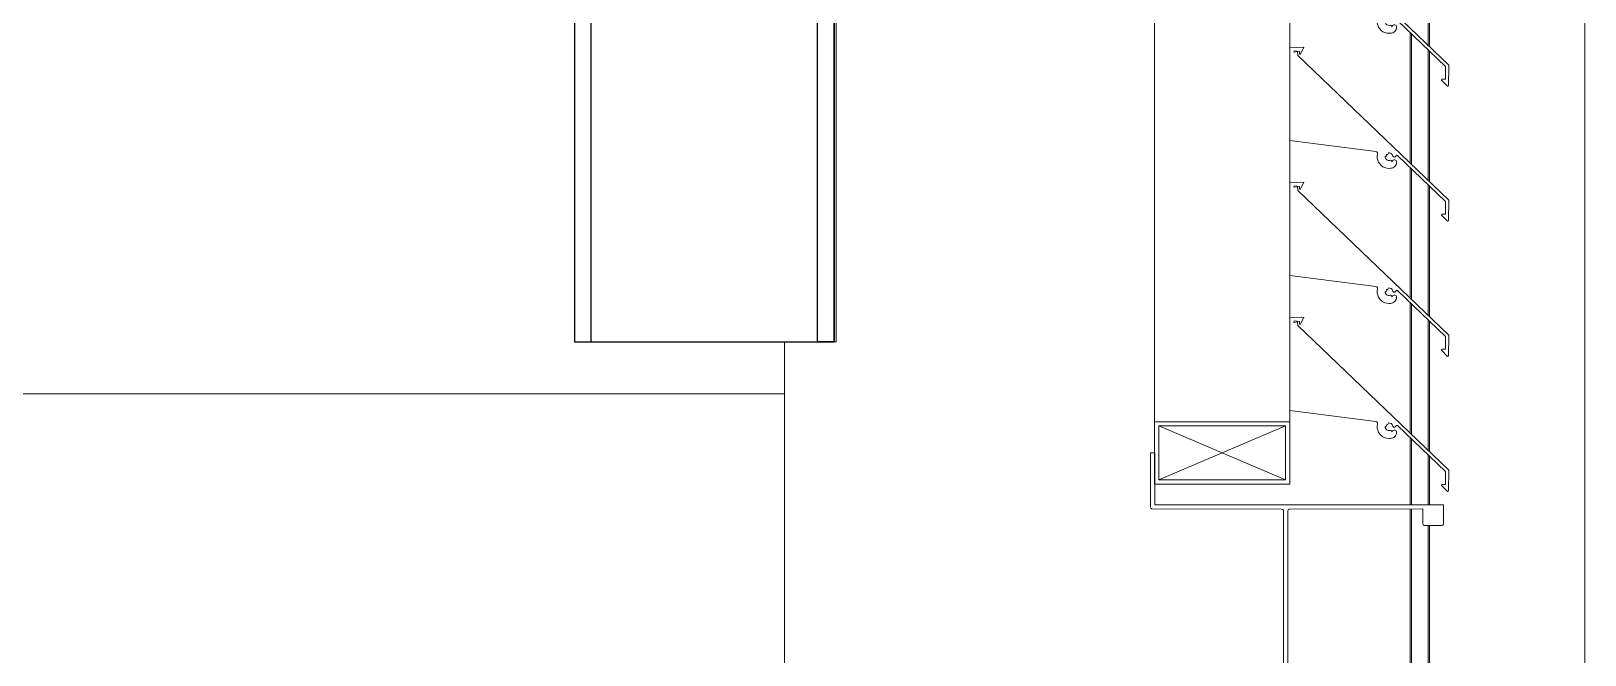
# Model space of a CAD drawing. Header units: millimetres. Extents: x -220592 to 404889, y -217665 to 38245.
# Drawn here: x 36212 to 36960, y -39141 to -38841 of the extents above; entities that cross this region are included whole.
import ezdxf

# ---------------------------------------------------------------- set-up
doc = ezdxf.new("R2010")
doc.units = ezdxf.units.MM
doc.set_wipeout_variables(frame=1)
doc.linetypes.add('XKITLINE00', pattern=[0])
for name, color, linetype in [('000 - 0_HIDE_OBJ_FRAMING_DEF_SUB_1', 7, 'Continuous'), ('000 - STRUCTURE_STEEL_FRAMING_SUB_COLOR_1', 7, 'Continuous'), ('000 - STRUCTURE_STEEL_FRAMING_SUB_COLOR_2', 7, 'Continuous'), ('000 - STRUCTURE_STEEL_FRAMING_WIPEOUT_', 7, 'Continuous')]:
    doc.layers.add(name, color=color, linetype=linetype)
doc.layers.add('Part', color=7, linetype='Continuous', lineweight=0)

# ---------------------------------------------------------------- blocks, each defined once
blk = doc.blocks.new('*A14464')
at = {"layer": 'Part', "color": 7, "linetype": 'XKITLINE00', "lineweight": 0}
for p, q in [((-81.668236, 125.056123), (-81.668243, 124.610453)), ((-81.60055, 125.058745), (-81.668236, 125.056123)), ((-81.648356, 125.034428), (-81.64632, 125.041001)), ((-81.63134, 125.037332), (-81.648356, 125.034428)), ((-81.64632, 125.041001), (-81.621337, 125.037861)), ((-81.628443, 125.018789), (-81.63134, 125.037332)), ((-80.903321, 124.322543), (-81.628443, 125.018789)), ((-81.621337, 125.037861), (-81.621208, 125.02567)), ((-81.621208, 125.02567), (-81.616085, 125.025258)), ((-81.616085, 125.025258), (-81.60055, 125.058745)), ((-81.668243, 124.610453), (-81.254237, 124.557423)), ((-81.254237, 124.557423), (-81.249162, 124.555233)), ((-81.249162, 124.555233), (-81.246025, 124.550681)), ((-81.245786, 124.545159), (-81.247272, 124.535025)), ((-81.247272, 124.535025), (-81.246897, 124.524789)), ((-81.246897, 124.524789), (-81.244674, 124.51479)), ((-81.246025, 124.550681), (-81.245786, 124.545159)), ((-81.244674, 124.51479), (-81.240676, 124.50536)), ((-81.240676, 124.50536), (-81.235036, 124.49681)), ((-81.235036, 124.49681), (-81.22794, 124.489423)), ((-81.22794, 124.489423), (-81.219624, 124.483445)), ((-81.219624, 124.483445), (-81.210361, 124.479072)), ((-81.209279, 124.533625), (-81.201573, 124.534731)), ((-81.20871, 124.527141), (-81.209279, 124.533625)), ((-81.205908, 124.521267), (-81.20871, 124.527141)), ((-81.201226, 124.516745), (-81.205908, 124.521267)), ((-81.202743, 124.541791), (-81.195578, 124.542735)), ((-81.201573, 124.534731), (-81.202743, 124.541791)), ((-81.195258, 124.514147), (-81.201226, 124.516745)), ((-81.195578, 124.542735), (-81.193256, 124.550125)), ((-81.188758, 124.513803), (-81.195258, 124.514147)), ((-81.193256, 124.550125), (-81.186584, 124.549703)), ((-81.18284, 124.514708), (-81.188758, 124.513803)), ((-81.186584, 124.549703), (-81.180508, 124.546913)), ((-81.178029, 124.512301), (-81.18284, 124.514708)), ((-81.180508, 124.546913), (-81.175841, 124.542126)), ((-81.175999, 124.50732), (-81.178029, 124.512301)), ((-81.173057, 124.512792), (-81.175999, 124.50732)), ((-81.175841, 124.542126), (-81.172727, 124.534553)), ((-81.1679, 124.51601), (-81.173057, 124.512792)), ((-81.172727, 124.534553), (-81.168544, 124.530396)), ((-81.168544, 124.530396), (-81.16265, 124.53019)), ((-81.161823, 124.515998), (-81.1679, 124.51601)), ((-81.167149, 124.480857), (-81.162695, 124.484515)), ((-81.162695, 124.484515), (-81.159024, 124.488958)), ((-81.16265, 124.53019), (-81.158186, 124.534044)), ((-81.156679, 124.512761), (-81.161823, 124.515998)), ((-81.159024, 124.488958), (-81.15627, 124.494021)), ((-81.158186, 124.534044), (-81.154531, 124.538671)), ((-81.154039, 124.507287), (-81.156679, 124.512761)), ((-81.15627, 124.494021), (-81.154535, 124.499517)), ((-81.154535, 124.499517), (-81.154039, 124.507287)), ((-81.154531, 124.538671), (-81.149372, 124.537579)), ((-81.149372, 124.537579), (-80.918356, 124.316176)), ((-81.210361, 124.479072), (-81.20046, 124.476449)), ((-81.20046, 124.476449), (-81.190247, 124.475664)), ((-81.190247, 124.475664), (-81.183448, 124.475762)), ((-81.183448, 124.475762), (-81.17772, 124.476398)), ((-81.17772, 124.476398), (-81.172219, 124.478117)), ((-81.172219, 124.478117), (-81.167149, 124.480857)), ((-80.918356, 124.316176), (-80.918699, 124.25483)), ((-80.903874, 124.223392), (-80.903321, 124.322543)), ((-80.936119, 124.254733), (-80.937204, 124.249812)), ((-80.937204, 124.249812), (-80.908555, 124.220923)), ((-80.918699, 124.25483), (-80.936119, 124.254733)), ((-80.908555, 124.220923), (-80.903874, 124.223392))]:
    blk.add_line(p, q, dxfattribs=at)
blk = doc.blocks.new('*A14465')
at = {"layer": 'Part', "color": 7, "linetype": 'XKITLINE00', "lineweight": 0}
for p, q in [((-81.668045, 124.556249), (-82.318045, 124.556249)), ((-82.318045, 124.556249), (-82.318045, 124.256249)), ((-82.298045, 124.276249), (-81.688045, 124.536249)), ((-82.298045, 124.536249), (-81.688045, 124.276249)), ((-82.298045, 124.276249), (-82.298045, 124.536249)), ((-82.298045, 124.536249), (-81.688045, 124.536249)), ((-81.688045, 124.536249), (-81.688045, 124.276249)), ((-81.668045, 124.256249), (-81.668045, 124.556249)), ((-81.688045, 124.276249), (-82.298045, 124.276249)), ((-82.318045, 124.256249), (-81.668045, 124.256249))]:
    blk.add_line(p, q, dxfattribs=at)
blk = doc.blocks.new('*A14466')
at = {"layer": 'Part', "color": 7, "linetype": 'XKITLINE00', "lineweight": 0}
for p, q in [((-82.317761, 124.40603), (-82.337761, 124.406027)), ((-82.337761, 124.406027), (-82.337716, 124.146027)), ((-82.317717, 124.15603), (-82.317761, 124.40603)), ((-82.337716, 124.146027), (-82.336029, 124.140471)), ((-82.336029, 124.140471), (-82.331541, 124.136789)), ((-82.331541, 124.136789), (-81.707714, 124.136137)), ((-80.927717, 124.156273), (-82.317717, 124.15603)), ((-81.707714, 124.136137), (-81.702158, 124.134452)), ((-81.702158, 124.134452), (-81.698474, 124.129965)), ((-81.698474, 124.129965), (-81.697712, 124.126138)), ((-81.697548, 123.186138), (-81.697712, 124.126138)), ((-81.677712, 124.126142), (-81.676028, 124.131698)), ((-81.676786, 123.182315), (-81.677712, 124.126142)), ((-81.676028, 124.131698), (-81.671541, 124.135382)), ((-81.671541, 124.135382), (-81.027714, 124.136255)), ((-81.027714, 124.136255), (-81.027702, 124.066255)), ((-80.928462, 124.062446), (-80.927717, 124.156273)), ((-81.027702, 124.066255), (-81.026015, 124.0607)), ((-81.026015, 124.0607), (-81.021527, 124.057018)), ((-81.021527, 124.057018), (-80.9377, 124.056271)), ((-80.9377, 124.056271), (-80.932145, 124.057957)), ((-80.932145, 124.057957), (-80.928462, 124.062446)), ((-81.026798, 123.250082), (-81.027546, 123.176255)), ((-81.023116, 123.254571), (-81.026798, 123.250082)), ((-81.01756, 123.256257), (-81.023116, 123.254571)), ((-80.933733, 123.25551), (-81.01756, 123.256257)), ((-80.929245, 123.251828), (-80.933733, 123.25551)), ((-80.927559, 123.246273), (-80.929245, 123.251828)), ((-80.927543, 123.156273), (-80.927559, 123.246273)), ((-82.336784, 123.169854), (-82.337499, 122.906027)), ((-82.333102, 123.174342), (-82.336784, 123.169854)), ((-82.327546, 123.176028), (-82.333102, 123.174342)), ((-81.70372, 123.176899), (-82.327546, 123.176028)), ((-82.317543, 123.15603), (-80.927543, 123.156273)), ((-82.317499, 122.90603), (-82.317543, 123.15603)), ((-81.699232, 123.180582), (-81.70372, 123.176899)), ((-81.697548, 123.186138), (-81.699232, 123.180582)), ((-81.673102, 123.177828), (-81.676786, 123.182315)), ((-81.667546, 123.176144), (-81.673102, 123.177828)), ((-81.027546, 123.176255), (-81.667546, 123.176144)), ((-82.337499, 122.906027), (-82.317499, 122.90603))]:
    blk.add_line(p, q, dxfattribs=at)
blk = doc.blocks.new('*A14476')
at = {"layer": 'Part', "color": 7, "linetype": 'XKITLINE00', "lineweight": 0}
for p, q in [((-82.318045, 124.556249), (-82.318045, 137.756135)), ((-81.668045, 126.356131), (-81.668045, 126.560427)), ((-81.668045, 125.706131), (-81.668045, 125.910427)), ((-81.668045, 125.056131), (-81.668045, 125.260427)), ((-81.668045, 124.556249), (-81.668045, 124.610427))]:
    blk.add_line(p, q, dxfattribs=at)
blk = doc.blocks.new('*A14477')
at = {"layer": 'Part', "color": 7, "linetype": 'XKITLINE00', "lineweight": 0}
for p, q in [((-80.247799, 119.232111), (-80.247799, 132.032111)), ((-81.002505, 126.367777), (-81.002505, 126.996823)), ((-80.9964, 126.361916), (-80.9964, 126.990973)), ((-81.087973, 125.799842), (-81.087973, 126.428735)), ((-81.081868, 125.79398), (-81.081868, 126.422884)), ((-81.002505, 125.717777), (-81.002505, 126.346823)), ((-80.9964, 125.711916), (-80.9964, 126.340973)), ((-81.087973, 125.149842), (-81.087973, 125.778735)), ((-81.081868, 125.14398), (-81.081868, 125.772884)), ((-81.002505, 125.067777), (-81.002505, 125.696823)), ((-80.9964, 125.061916), (-80.9964, 125.690973)), ((-81.087973, 124.499842), (-81.087973, 125.128735)), ((-81.081868, 124.49398), (-81.081868, 125.122884)), ((-81.002505, 124.417777), (-81.002505, 125.046823)), ((-80.9964, 124.411916), (-80.9964, 125.040973)), ((-81.087973, 124.156245), (-81.087973, 124.478735)), ((-81.081868, 124.156246), (-81.081868, 124.472884)), ((-81.002505, 124.15626), (-81.002505, 124.396823)), ((-80.9964, 124.156261), (-80.9964, 124.390973)), ((-81.087973, 123.176245), (-81.087973, 124.136174)), ((-81.081868, 123.176246), (-81.081868, 124.136182)), ((-81.002505, 123.256123), (-81.002505, 124.056848)), ((-80.9964, 123.256069), (-80.9964, 124.056794))]:
    blk.add_line(p, q, dxfattribs=at)
blk = doc.blocks.new('*A14563')
at = {"layer": 'Part', "color": 7, "linetype": 'XKITLINE00', "lineweight": 0}
for p, q in [((-81.668236, 127.006123), (-81.668243, 126.560453)), ((-81.60055, 127.008745), (-81.668236, 127.006123)), ((-81.648356, 126.984428), (-81.64632, 126.991001)), ((-81.63134, 126.987332), (-81.648356, 126.984428)), ((-81.64632, 126.991001), (-81.621337, 126.987861)), ((-81.628443, 126.968789), (-81.63134, 126.987332)), ((-80.903321, 126.272543), (-81.628443, 126.968789)), ((-81.621337, 126.987861), (-81.621208, 126.97567)), ((-81.621208, 126.97567), (-81.616085, 126.975258)), ((-81.616085, 126.975258), (-81.60055, 127.008745)), ((-81.668243, 126.560453), (-81.254237, 126.507423)), ((-81.254237, 126.507423), (-81.249162, 126.505233)), ((-81.249162, 126.505233), (-81.246025, 126.500681)), ((-81.245786, 126.495159), (-81.247272, 126.485025)), ((-81.247272, 126.485025), (-81.246897, 126.474789)), ((-81.246897, 126.474789), (-81.244674, 126.46479)), ((-81.246025, 126.500681), (-81.245786, 126.495159)), ((-81.244674, 126.46479), (-81.240676, 126.45536)), ((-81.240676, 126.45536), (-81.235036, 126.44681)), ((-81.235036, 126.44681), (-81.22794, 126.439423)), ((-81.22794, 126.439423), (-81.219624, 126.433445)), ((-81.219624, 126.433445), (-81.210361, 126.429072)), ((-81.210361, 126.429072), (-81.20046, 126.426449)), ((-81.209279, 126.483625), (-81.201573, 126.484731)), ((-81.20871, 126.477141), (-81.209279, 126.483625)), ((-81.205908, 126.471267), (-81.20871, 126.477141)), ((-81.201226, 126.466745), (-81.205908, 126.471267)), ((-81.202743, 126.491791), (-81.195578, 126.492735)), ((-81.201573, 126.484731), (-81.202743, 126.491791)), ((-81.195258, 126.464147), (-81.201226, 126.466745)), ((-81.195578, 126.492735), (-81.193256, 126.500125)), ((-81.188758, 126.463803), (-81.195258, 126.464147)), ((-81.193256, 126.500125), (-81.186584, 126.499703)), ((-81.18284, 126.464708), (-81.188758, 126.463803)), ((-81.186584, 126.499703), (-81.180508, 126.496913)), ((-81.178029, 126.462301), (-81.18284, 126.464708)), ((-81.180508, 126.496913), (-81.175841, 126.492126)), ((-81.175999, 126.45732), (-81.178029, 126.462301)), ((-81.17772, 126.426398), (-81.172219, 126.428117)), ((-81.173057, 126.462792), (-81.175999, 126.45732)), ((-81.175841, 126.492126), (-81.172727, 126.484553)), ((-81.1679, 126.46601), (-81.173057, 126.462792)), ((-81.172727, 126.484553), (-81.168544, 126.480396)), ((-81.172219, 126.428117), (-81.167149, 126.430857)), ((-81.168544, 126.480396), (-81.16265, 126.48019)), ((-81.161823, 126.465998), (-81.1679, 126.46601)), ((-81.167149, 126.430857), (-81.162695, 126.434515)), ((-81.162695, 126.434515), (-81.159024, 126.438958)), ((-81.16265, 126.48019), (-81.158186, 126.484044)), ((-81.156679, 126.462761), (-81.161823, 126.465998)), ((-81.159024, 126.438958), (-81.15627, 126.444021)), ((-81.158186, 126.484044), (-81.154531, 126.488671)), ((-81.154039, 126.457287), (-81.156679, 126.462761)), ((-81.15627, 126.444021), (-81.154535, 126.449517)), ((-81.154535, 126.449517), (-81.154039, 126.457287)), ((-81.154531, 126.488671), (-81.149372, 126.487579)), ((-81.149372, 126.487579), (-80.918356, 126.266176)), ((-81.20046, 126.426449), (-81.190247, 126.425664)), ((-81.190247, 126.425664), (-81.183448, 126.425762)), ((-81.183448, 126.425762), (-81.17772, 126.426398)), ((-80.936119, 126.204733), (-80.937204, 126.199812)), ((-80.918699, 126.20483), (-80.936119, 126.204733)), ((-80.918356, 126.266176), (-80.918699, 126.20483)), ((-80.903874, 126.173392), (-80.903321, 126.272543)), ((-80.937204, 126.199812), (-80.908555, 126.170923)), ((-80.908555, 126.170923), (-80.903874, 126.173392))]:
    blk.add_line(p, q, dxfattribs=at)
blk = doc.blocks.new('*A14564')
at = {"layer": 'Part', "color": 7, "linetype": 'XKITLINE00', "lineweight": 0}
for p, q in [((-81.668236, 126.356123), (-81.668243, 125.910453)), ((-81.60055, 126.358745), (-81.668236, 126.356123)), ((-81.616085, 126.325258), (-81.60055, 126.358745)), ((-81.648356, 126.334428), (-81.64632, 126.341001)), ((-81.63134, 126.337332), (-81.648356, 126.334428)), ((-81.64632, 126.341001), (-81.621337, 126.337861)), ((-81.628443, 126.318789), (-81.63134, 126.337332)), ((-80.903321, 125.622543), (-81.628443, 126.318789)), ((-81.621337, 126.337861), (-81.621208, 126.32567)), ((-81.621208, 126.32567), (-81.616085, 126.325258)), ((-81.668243, 125.910453), (-81.254237, 125.857423)), ((-81.254237, 125.857423), (-81.249162, 125.855233)), ((-81.249162, 125.855233), (-81.246025, 125.850681)), ((-81.245786, 125.845159), (-81.247272, 125.835025)), ((-81.247272, 125.835025), (-81.246897, 125.824789)), ((-81.246025, 125.850681), (-81.245786, 125.845159)), ((-81.209279, 125.833625), (-81.201573, 125.834731)), ((-81.20871, 125.827141), (-81.209279, 125.833625)), ((-81.202743, 125.841791), (-81.195578, 125.842735)), ((-81.201573, 125.834731), (-81.202743, 125.841791)), ((-81.195578, 125.842735), (-81.193256, 125.850125)), ((-81.193256, 125.850125), (-81.186584, 125.849703)), ((-81.186584, 125.849703), (-81.180508, 125.846913)), ((-81.180508, 125.846913), (-81.175841, 125.842126)), ((-81.175841, 125.842126), (-81.172727, 125.834553)), ((-81.172727, 125.834553), (-81.168544, 125.830396)), ((-81.168544, 125.830396), (-81.16265, 125.83019)), ((-81.16265, 125.83019), (-81.158186, 125.834044)), ((-81.158186, 125.834044), (-81.154531, 125.838671)), ((-81.154531, 125.838671), (-81.149372, 125.837579)), ((-81.149372, 125.837579), (-80.918356, 125.616176)), ((-81.246897, 125.824789), (-81.244674, 125.81479)), ((-81.244674, 125.81479), (-81.240676, 125.80536)), ((-81.240676, 125.80536), (-81.235036, 125.79681)), ((-81.235036, 125.79681), (-81.22794, 125.789423)), ((-81.22794, 125.789423), (-81.219624, 125.783445)), ((-81.219624, 125.783445), (-81.210361, 125.779072)), ((-81.210361, 125.779072), (-81.20046, 125.776449)), ((-81.205908, 125.821267), (-81.20871, 125.827141)), ((-81.201226, 125.816745), (-81.205908, 125.821267)), ((-81.195258, 125.814147), (-81.201226, 125.816745)), ((-81.20046, 125.776449), (-81.190247, 125.775664)), ((-81.188758, 125.813803), (-81.195258, 125.814147)), ((-81.190247, 125.775664), (-81.183448, 125.775762)), ((-81.18284, 125.814708), (-81.188758, 125.813803)), ((-81.183448, 125.775762), (-81.17772, 125.776398)), ((-81.178029, 125.812301), (-81.18284, 125.814708)), ((-81.175999, 125.80732), (-81.178029, 125.812301)), ((-81.17772, 125.776398), (-81.172219, 125.778117)), ((-81.173057, 125.812792), (-81.175999, 125.80732)), ((-81.1679, 125.81601), (-81.173057, 125.812792)), ((-81.172219, 125.778117), (-81.167149, 125.780857)), ((-81.161823, 125.815998), (-81.1679, 125.81601)), ((-81.167149, 125.780857), (-81.162695, 125.784515)), ((-81.162695, 125.784515), (-81.159024, 125.788958)), ((-81.156679, 125.812761), (-81.161823, 125.815998)), ((-81.159024, 125.788958), (-81.15627, 125.794021)), ((-81.154039, 125.807287), (-81.156679, 125.812761)), ((-81.15627, 125.794021), (-81.154535, 125.799517)), ((-81.154535, 125.799517), (-81.154039, 125.807287)), ((-80.918356, 125.616176), (-80.918699, 125.55483)), ((-80.903874, 125.523392), (-80.903321, 125.622543)), ((-80.936119, 125.554733), (-80.937204, 125.549812)), ((-80.937204, 125.549812), (-80.908555, 125.520923)), ((-80.918699, 125.55483), (-80.936119, 125.554733)), ((-80.908555, 125.520923), (-80.903874, 125.523392))]:
    blk.add_line(p, q, dxfattribs=at)
blk = doc.blocks.new('*A14565')
at = {"layer": 'Part', "color": 7, "linetype": 'XKITLINE00', "lineweight": 0}
for p, q in [((-81.668236, 125.706123), (-81.668243, 125.260453)), ((-81.60055, 125.708745), (-81.668236, 125.706123)), ((-81.648356, 125.684428), (-81.64632, 125.691001)), ((-81.63134, 125.687332), (-81.648356, 125.684428)), ((-81.64632, 125.691001), (-81.621337, 125.687861)), ((-81.628443, 125.668789), (-81.63134, 125.687332)), ((-81.621337, 125.687861), (-81.621208, 125.67567)), ((-81.616085, 125.675258), (-81.60055, 125.708745)), ((-80.903321, 124.972543), (-81.628443, 125.668789)), ((-81.621208, 125.67567), (-81.616085, 125.675258)), ((-81.668243, 125.260453), (-81.254237, 125.207423)), ((-81.254237, 125.207423), (-81.249162, 125.205233)), ((-81.249162, 125.205233), (-81.246025, 125.200681)), ((-81.245786, 125.195159), (-81.247272, 125.185025)), ((-81.247272, 125.185025), (-81.246897, 125.174789)), ((-81.246897, 125.174789), (-81.244674, 125.16479)), ((-81.246025, 125.200681), (-81.245786, 125.195159)), ((-81.244674, 125.16479), (-81.240676, 125.15536)), ((-81.209279, 125.183625), (-81.201573, 125.184731)), ((-81.20871, 125.177141), (-81.209279, 125.183625)), ((-81.205908, 125.171267), (-81.20871, 125.177141)), ((-81.201226, 125.166745), (-81.205908, 125.171267)), ((-81.202743, 125.191791), (-81.195578, 125.192735)), ((-81.201573, 125.184731), (-81.202743, 125.191791)), ((-81.195258, 125.164147), (-81.201226, 125.166745)), ((-81.195578, 125.192735), (-81.193256, 125.200125)), ((-81.188758, 125.163803), (-81.195258, 125.164147)), ((-81.193256, 125.200125), (-81.186584, 125.199703)), ((-81.18284, 125.164708), (-81.188758, 125.163803)), ((-81.186584, 125.199703), (-81.180508, 125.196913)), ((-81.178029, 125.162301), (-81.18284, 125.164708)), ((-81.180508, 125.196913), (-81.175841, 125.192126)), ((-81.175999, 125.15732), (-81.178029, 125.162301)), ((-81.173057, 125.162792), (-81.175999, 125.15732)), ((-81.175841, 125.192126), (-81.172727, 125.184553)), ((-81.1679, 125.16601), (-81.173057, 125.162792)), ((-81.172727, 125.184553), (-81.168544, 125.180396)), ((-81.168544, 125.180396), (-81.16265, 125.18019)), ((-81.161823, 125.165998), (-81.1679, 125.16601)), ((-81.16265, 125.18019), (-81.158186, 125.184044)), ((-81.156679, 125.162761), (-81.161823, 125.165998)), ((-81.158186, 125.184044), (-81.154531, 125.188671)), ((-81.154039, 125.157287), (-81.156679, 125.162761)), ((-81.154535, 125.149517), (-81.154039, 125.157287)), ((-81.154531, 125.188671), (-81.149372, 125.187579)), ((-81.149372, 125.187579), (-80.918356, 124.966176)), ((-81.240676, 125.15536), (-81.235036, 125.14681)), ((-81.235036, 125.14681), (-81.22794, 125.139423)), ((-81.22794, 125.139423), (-81.219624, 125.133445)), ((-81.219624, 125.133445), (-81.210361, 125.129072)), ((-81.210361, 125.129072), (-81.20046, 125.126449)), ((-81.20046, 125.126449), (-81.190247, 125.125664)), ((-81.190247, 125.125664), (-81.183448, 125.125762)), ((-81.183448, 125.125762), (-81.17772, 125.126398)), ((-81.17772, 125.126398), (-81.172219, 125.128117)), ((-81.172219, 125.128117), (-81.167149, 125.130857)), ((-81.167149, 125.130857), (-81.162695, 125.134515)), ((-81.162695, 125.134515), (-81.159024, 125.138958)), ((-81.159024, 125.138958), (-81.15627, 125.144021)), ((-81.15627, 125.144021), (-81.154535, 125.149517)), ((-80.918356, 124.966176), (-80.918699, 124.90483)), ((-80.903874, 124.873392), (-80.903321, 124.972543)), ((-80.936119, 124.904733), (-80.937204, 124.899812)), ((-80.937204, 124.899812), (-80.908555, 124.870923)), ((-80.918699, 124.90483), (-80.936119, 124.904733)), ((-80.908555, 124.870923), (-80.903874, 124.873392))]:
    blk.add_line(p, q, dxfattribs=at)
blk = doc.blocks.new('*A13471')
at = {"layer": '000 - 0_HIDE_OBJ_FRAMING_DEF_SUB_1', "color": 7, "linetype": 'XKITLINE00', "lineweight": 0}
blk.add_line((-83.063315, 124.690337), (-83.063315, 124.940805), dxfattribs=at)
blk = doc.blocks.new('*A13472')
at = {"layer": '000 - 0_HIDE_OBJ_FRAMING_DEF_SUB_1', "color": 7, "linetype": 'XKITLINE00', "lineweight": 0}
blk.add_line((-83.063349, 124.690337), (-83.063349, 124.940805), dxfattribs=at)
blk = doc.blocks.new('*A14400')
at = {"layer": '000 - 0_HIDE_OBJ_FRAMING_DEF_SUB_1', "color": 7, "linetype": 'XKITLINE00', "lineweight": 0}
for p, q in [((-83.983213, 124.940805), (-83.983213, 152.190805)), ((-82.893213, 124.940805), (-82.893213, 152.190805)), ((-82.813213, 124.940805), (-82.813213, 152.190805)), ((-84.063213, 124.940805), (-84.063213, 127.690805)), ((-84.063213, 124.940805), (-82.813213, 124.940805))]:
    blk.add_line(p, q, dxfattribs=at)
blk = doc.blocks.new('*A14463')
at = {"layer": '000 - 0_HIDE_OBJ_FRAMING_DEF_SUB_1', "color": 7, "linetype": 'XKITLINE00', "lineweight": 0}
for p, q in [((-87.063349, 124.690337), (-83.063349, 124.690337)), ((-87.063349, 122.690337), (-87.063349, 124.690337)), ((-83.063349, 124.690337), (-83.063349, 122.690337)), ((-83.063349, 122.690337), (-87.063349, 122.690337))]:
    blk.add_line(p, q, dxfattribs=at)
blk = doc.blocks.new('W-1-PP18-ST_20260402-011103_LOWER_PL')
at = {"layer": '000 - 0_HIDE_OBJ_FRAMING_DEF_SUB_1', "color": 7, "lineweight": 0, "xscale": 100, "yscale": 100, "zscale": 100}
for name in ['*A13471', '*A13472', '*A14400', '*A14463']:
    blk.add_blockref(name, (17759.3349, -35779.0805), dxfattribs=at)
blk = doc.blocks.new('*U17515')
at = {"color": 7}
blk.add_wipeout([(0, 0), (0, 125), (2725, 125), (2725, 0)], dxfattribs=at).dxf.layer = '000 - STRUCTURE_STEEL_FRAMING_WIPEOUT_'
at = {"layer": '000 - STRUCTURE_STEEL_FRAMING_SUB_COLOR_1', "color": 7}
for points in [[(0, 125), (0, 117), (2725, 117), (2725, 125)], [(0, 0), (0, 8), (2725, 8), (2725, 0)]]:
    blk.add_lwpolyline(points, close=True, dxfattribs=at)
at = {"layer": '000 - STRUCTURE_STEEL_FRAMING_SUB_COLOR_2', "color": 7}
blk.add_lwpolyline([(0, 0), (0, 125), (2725, 125), (2725, 0)], close=True, dxfattribs=at)
blk = doc.blocks.new('W-1-PP18-ST_20260402-014810LOPL_MAIN_ST')
at = {"color": 7, "xscale": -1, "rotation": 270}
blk.add_blockref('*U17515', (9352, -23285), dxfattribs=at)

msp = doc.modelspace()

# ---------------------------------------------------------------- block references
at = {"color": 7, "lineweight": 0, "xscale": 100, "yscale": 100, "zscale": 100}
for name in ['*A14476', '*A14477', '*A14563', '*A14564', '*A14565', '*A14464', '*A14465', '*A14466']:
    msp.add_blockref(name, (44984.4833, -51484.8507), dxfattribs=at)

# ---------------------------------------------------------------- next in the draw order: block references
at = {"layer": 'Defpoints', "color": 7}
msp.add_blockref('W-1-PP18-ST_20260402-011103_LOWER_PL', (27121.4984, -15705.7702), dxfattribs=at)

# ---------------------------------------------------------------- next in the draw order: block references
msp.add_blockref('W-1-PP18-ST_20260402-014810LOPL_MAIN_ST', (27121.4984, -15705.7702), dxfattribs=at)

doc.saveas('drawing.dxf')
